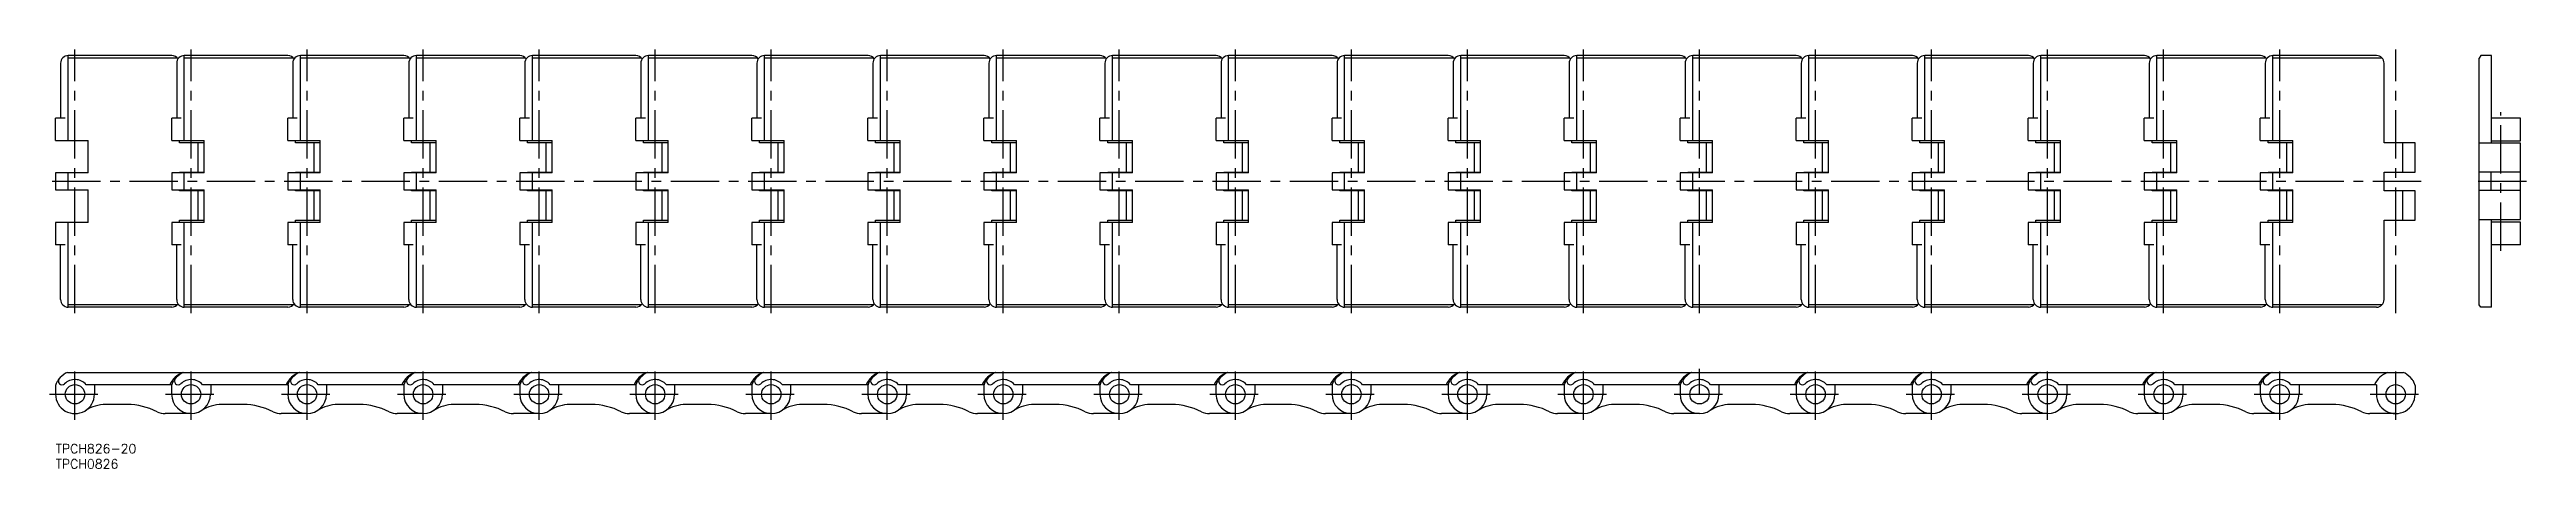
# Model space of a CAD drawing. Extents: x -2 to 811, y -8 to 130.
import ezdxf

# ---------------------------------------------------------------- set-up
doc = ezdxf.new("R2010")
doc.units = 0
doc.header["$LTSCALE"] = 0.5
doc.linetypes.add('CENTER', pattern=[50.8, 31.75, -6.35, 6.35, -6.35])
for name, color, linetype in [('MSM_CENTER', 1, 'CENTER'), ('MSM_CONTINUOUS', 7, 'CONTINUOUS'), ('MSM_PART_NUMBER', 7, 'CONTINUOUS')]:
    doc.layers.add(name, color=color, linetype=linetype)
doc.styles.get("Standard").update_dxf_attribs({"font": 'txt.shx', "height": 4.5, "bigfont": 'bigfont.shx'})

# ---------------------------------------------------------------- blocks, each defined once
blk = doc.blocks.new('*U12')
at = {"layer": 'MSM_PART_NUMBER'}
blk.add_text('TPCH826-20', height=3, dxfattribs=at).set_placement((0, -3))
blk = doc.blocks.new('*U13')
at = {"layer": 'MSM_PART_NUMBER'}
blk.add_text('TPCH0826', height=3, dxfattribs=at).set_placement((0, -8))

msp = doc.modelspace()

# ---------------------------------------------------------------- linework, layer by layer
at = {"layer": 'MSM_CENTER'}
for p, q in [((6.36, 42.95), (6.36, 129.55)), ((44.46, 42.95), (44.46, 129.55)), ((82.56, 42.95), (82.56, 129.55)), ((120.66, 42.95), (120.66, 129.55)), ((158.76, 42.95), (158.76, 129.55)), ((196.86, 42.95), (196.86, 129.55)), ((234.96, 42.95), (234.96, 129.55)), ((273.06, 42.95), (273.06, 129.55)), ((311.16, 42.95), (311.16, 129.55)), ((349.26, 42.95), (349.26, 129.55)), ((387.36, 42.95), (387.36, 129.55)), ((425.46, 42.95), (425.46, 129.55)), ((463.56, 42.95), (463.56, 129.55)), ((501.66, 42.95), (501.66, 129.55)), ((539.76, 42.95), (539.76, 129.55)), ((577.86, 42.95), (577.86, 129.55)), ((615.96, 42.95), (615.96, 129.55)), ((654.06, 42.95), (654.06, 129.55)), ((692.16, 42.95), (692.16, 129.55)), ((730.26, 42.95), (730.26, 129.55)), ((768.36, 42.95), (768.36, 129.55)), ((802.93, 63.43), (802.93, 109.03)), ((776.71, 86.25), (-1.99, 86.25)), ((811.29, 86.25), (793.79, 86.25)), ((6.36, 8), (6.36, 24.71)), ((44.46, 8), (44.46, 24.71)), ((82.56, 8), (82.56, 24.71)), ((120.66, 8), (120.66, 24.71)), ((158.76, 8), (158.76, 24.71)), ((196.86, 8), (196.86, 24.71)), ((234.96, 8), (234.96, 24.71)), ((273.06, 8), (273.06, 24.71)), ((311.16, 8), (311.16, 24.71)), ((349.26, 8), (349.26, 24.71)), ((387.36, 8), (387.36, 24.71)), ((425.46, 8), (425.46, 24.71)), ((463.56, 8), (463.56, 24.71)), ((501.66, 8), (501.66, 24.71)), ((539.76, 16.36), (539.76, 24.71)), ((577.86, 8), (577.86, 24.71)), ((615.96, 8), (615.96, 24.71)), ((654.06, 8), (654.06, 24.71)), ((692.16, 8), (692.16, 24.71)), ((730.26, 8), (730.26, 24.71)), ((768.36, 8), (768.36, 24.71)), ((-2, 16.36), (14.71, 16.36)), ((36.1, 16.36), (52.81, 16.36)), ((74.2, 16.36), (90.91, 16.36)), ((112.3, 16.36), (129.01, 16.36)), ((150.4, 16.36), (167.11, 16.36)), ((188.5, 16.36), (205.21, 16.36)), ((226.6, 16.36), (243.31, 16.36)), ((264.7, 16.36), (281.41, 16.36)), ((302.8, 16.36), (319.51, 16.36)), ((340.9, 16.36), (357.61, 16.36)), ((379, 16.36), (395.71, 16.36)), ((417.1, 16.36), (433.81, 16.36)), ((455.2, 16.36), (471.91, 16.36)), ((493.3, 16.36), (510.01, 16.36)), ((531.4, 16.36), (548.11, 16.36)), ((569.5, 16.36), (586.21, 16.36)), ((607.6, 16.36), (624.31, 16.36)), ((645.7, 16.36), (662.41, 16.36)), ((683.8, 16.36), (700.51, 16.36)), ((721.9, 16.36), (738.61, 16.36)), ((760, 16.36), (776.71, 16.36))]:
    msp.add_line(p, q, dxfattribs=at)
at = {"layer": 'MSM_CONTINUOUS'}
for p, q in [((1.65, 125.05), (1.65, 107.03)), ((4.15, 99.71), (4.15, 127.55)), ((38.15, 127.55), (4.15, 127.55)), ((39.97, 126.76), (4.15, 126.76)), ((39.75, 125.05), (39.75, 107.03)), ((42.25, 99.71), (42.25, 127.55)), ((76.25, 127.55), (42.25, 127.55)), ((78.07, 126.76), (42.25, 126.76)), ((77.85, 125.05), (77.85, 107.03)), ((80.35, 99.71), (80.35, 127.55)), ((114.35, 127.55), (80.35, 127.55)), ((116.17, 126.76), (80.35, 126.76)), ((115.95, 125.05), (115.95, 107.03)), ((118.45, 99.71), (118.45, 127.55)), ((152.45, 127.55), (118.45, 127.55)), ((154.27, 126.76), (118.45, 126.76)), ((154.05, 125.05), (154.05, 107.03)), ((156.55, 99.71), (156.55, 127.55)), ((190.55, 127.55), (156.55, 127.55)), ((192.37, 126.76), (156.55, 126.76)), ((192.15, 125.05), (192.15, 107.03)), ((194.65, 99.71), (194.65, 127.55)), ((228.65, 127.55), (194.65, 127.55)), ((230.47, 126.76), (194.65, 126.76)), ((230.25, 125.05), (230.25, 107.03)), ((232.75, 99.71), (232.75, 127.55)), ((266.75, 127.55), (232.75, 127.55)), ((268.57, 126.76), (232.75, 126.76)), ((268.35, 125.05), (268.35, 107.03)), ((270.85, 99.71), (270.85, 127.55)), ((304.85, 127.55), (270.85, 127.55)), ((306.67, 126.76), (270.85, 126.76)), ((306.45, 125.05), (306.45, 107.03)), ((308.95, 99.71), (308.95, 127.55)), ((342.95, 127.55), (308.95, 127.55)), ((344.77, 126.76), (308.95, 126.76)), ((344.55, 125.05), (344.55, 107.03)), ((347.05, 99.71), (347.05, 127.55)), ((381.05, 127.55), (347.05, 127.55)), ((382.87, 126.76), (347.05, 126.76)), ((382.65, 125.05), (382.65, 107.03)), ((385.15, 99.71), (385.15, 127.55)), ((419.15, 127.55), (385.15, 127.55)), ((420.97, 126.76), (385.15, 126.76)), ((420.75, 125.05), (420.75, 107.03)), ((423.25, 99.71), (423.25, 127.55)), ((457.25, 127.55), (423.25, 127.55)), ((459.07, 126.76), (423.25, 126.76)), ((458.85, 125.05), (458.85, 107.03)), ((461.35, 99.71), (461.35, 127.55)), ((495.35, 127.55), (461.35, 127.55)), ((497.17, 126.76), (461.35, 126.76)), ((496.95, 125.05), (496.95, 107.03)), ((499.45, 99.71), (499.45, 127.55)), ((533.45, 127.55), (499.45, 127.55)), ((535.27, 126.76), (499.45, 126.76)), ((535.05, 125.05), (535.05, 107.03)), ((537.55, 99.71), (537.55, 127.55)), ((571.55, 127.55), (537.55, 127.55)), ((573.37, 126.76), (537.55, 126.76)), ((573.15, 125.05), (573.15, 107.03)), ((575.65, 99.71), (575.65, 127.55)), ((609.65, 127.55), (575.65, 127.55)), ((611.47, 126.76), (575.65, 126.76)), ((611.25, 125.05), (611.25, 107.03)), ((613.75, 99.71), (613.75, 127.55)), ((647.75, 127.55), (613.75, 127.55)), ((649.57, 126.76), (613.75, 126.76)), ((649.35, 125.05), (649.35, 107.03)), ((651.85, 99.71), (651.85, 127.55)), ((685.85, 127.55), (651.85, 127.55)), ((687.67, 126.76), (651.85, 126.76)), ((687.45, 125.05), (687.45, 107.03)), ((689.95, 99.71), (689.95, 127.55)), ((723.95, 127.55), (689.95, 127.55)), ((725.77, 126.76), (689.95, 126.76)), ((725.55, 125.05), (725.55, 107.03)), ((728.05, 99.71), (728.05, 127.55)), ((762.05, 127.55), (728.05, 127.55)), ((763.87, 126.76), (728.05, 126.76)), ((764.55, 98.95), (764.55, 125.05)), ((796.32, 127.55), (795.79, 126.76)), ((795.79, 45.74), (795.79, 126.76)), ((799.79, 127.55), (796.32, 127.55)), ((799.79, 98.81), (799.79, 127.55)), ((0.01, 99.71), (0.01, 107.03)), ((3.15, 107.03), (0.01, 107.03)), ((38.11, 99.71), (38.11, 107.03)), ((41.25, 107.03), (38.11, 107.03)), ((76.21, 99.71), (76.21, 107.03)), ((79.35, 107.03), (76.21, 107.03)), ((114.31, 99.71), (114.31, 107.03)), ((117.45, 107.03), (114.31, 107.03)), ((152.41, 99.71), (152.41, 107.03)), ((155.55, 107.03), (152.41, 107.03)), ((190.51, 99.71), (190.51, 107.03)), ((193.65, 107.03), (190.51, 107.03)), ((228.61, 99.71), (228.61, 107.03)), ((231.75, 107.03), (228.61, 107.03)), ((266.71, 99.71), (266.71, 107.03)), ((269.85, 107.03), (266.71, 107.03)), ((304.81, 99.71), (304.81, 107.03)), ((307.95, 107.03), (304.81, 107.03)), ((342.91, 99.71), (342.91, 107.03)), ((346.05, 107.03), (342.91, 107.03)), ((381.01, 99.71), (381.01, 107.03)), ((384.15, 107.03), (381.01, 107.03)), ((419.11, 99.71), (419.11, 107.03)), ((422.25, 107.03), (419.11, 107.03)), ((457.21, 99.71), (457.21, 107.03)), ((460.35, 107.03), (457.21, 107.03)), ((495.31, 99.71), (495.31, 107.03)), ((498.45, 107.03), (495.31, 107.03)), ((533.41, 99.71), (533.41, 107.03)), ((536.55, 107.03), (533.41, 107.03)), ((571.51, 99.71), (571.51, 107.03)), ((574.65, 107.03), (571.51, 107.03)), ((609.61, 99.71), (609.61, 107.03)), ((612.75, 107.03), (609.61, 107.03)), ((647.71, 99.71), (647.71, 107.03)), ((650.85, 107.03), (647.71, 107.03)), ((685.81, 99.71), (685.81, 107.03)), ((688.95, 107.03), (685.81, 107.03)), ((723.91, 99.71), (723.91, 107.03)), ((727.05, 107.03), (723.91, 107.03)), ((809.29, 107.03), (799.79, 107.03)), ((809.29, 99.56), (809.29, 107.03)), ((0.01, 99.71), (10.65, 99.71)), ((10.65, 89.04), (10.65, 99.71)), ((38.11, 99.71), (48.75, 99.71)), ((40.65, 98.95), (40.65, 99.71)), ((48.75, 98.95), (40.65, 98.95)), ((46.67, 98.95), (46.67, 89.3)), ((48.75, 89.04), (48.75, 99.71)), ((76.21, 99.71), (86.85, 99.71)), ((78.75, 98.95), (78.75, 99.71)), ((86.85, 98.95), (78.75, 98.95)), ((84.77, 98.95), (84.77, 89.3)), ((86.85, 89.04), (86.85, 99.71)), ((114.31, 99.71), (124.95, 99.71)), ((116.85, 98.95), (116.85, 99.71)), ((124.95, 98.95), (116.85, 98.95)), ((122.87, 98.95), (122.87, 89.3)), ((124.95, 89.04), (124.95, 99.71)), ((152.41, 99.71), (163.05, 99.71)), ((154.95, 98.95), (154.95, 99.71)), ((163.05, 98.95), (154.95, 98.95)), ((160.97, 98.95), (160.97, 89.3)), ((163.05, 89.04), (163.05, 99.71)), ((190.51, 99.71), (201.15, 99.71)), ((193.05, 98.95), (193.05, 99.71)), ((201.15, 98.95), (193.05, 98.95)), ((199.07, 98.95), (199.07, 89.3)), ((201.15, 89.04), (201.15, 99.71)), ((228.61, 99.71), (239.25, 99.71)), ((231.15, 98.95), (231.15, 99.71)), ((239.25, 98.95), (231.15, 98.95)), ((237.17, 98.95), (237.17, 89.3)), ((239.25, 89.04), (239.25, 99.71)), ((266.71, 99.71), (277.35, 99.71)), ((269.25, 98.95), (269.25, 99.71)), ((277.35, 98.95), (269.25, 98.95)), ((275.27, 98.95), (275.27, 89.3)), ((277.35, 89.04), (277.35, 99.71)), ((304.81, 99.71), (315.45, 99.71)), ((307.35, 98.95), (307.35, 99.71)), ((315.45, 98.95), (307.35, 98.95)), ((313.37, 98.95), (313.37, 89.3)), ((315.45, 89.04), (315.45, 99.71)), ((342.91, 99.71), (353.55, 99.71)), ((345.45, 98.95), (345.45, 99.71)), ((353.55, 98.95), (345.45, 98.95)), ((351.47, 98.95), (351.47, 89.3)), ((353.55, 89.04), (353.55, 99.71)), ((381.01, 99.71), (391.65, 99.71)), ((383.55, 98.95), (383.55, 99.71)), ((391.65, 98.95), (383.55, 98.95)), ((389.57, 98.95), (389.57, 89.3)), ((391.65, 89.04), (391.65, 99.71)), ((419.11, 99.71), (429.75, 99.71)), ((421.65, 98.95), (421.65, 99.71)), ((429.75, 98.95), (421.65, 98.95)), ((427.67, 98.95), (427.67, 89.3)), ((429.75, 89.04), (429.75, 99.71)), ((457.21, 99.71), (467.85, 99.71)), ((459.75, 98.95), (459.75, 99.71)), ((467.85, 98.95), (459.75, 98.95)), ((465.77, 98.95), (465.77, 89.3)), ((467.85, 89.04), (467.85, 99.71)), ((495.31, 99.71), (505.95, 99.71)), ((497.85, 98.95), (497.85, 99.71)), ((505.95, 98.95), (497.85, 98.95)), ((503.87, 98.95), (503.87, 89.3)), ((505.95, 89.04), (505.95, 99.71)), ((533.41, 99.71), (544.05, 99.71)), ((535.95, 98.95), (535.95, 99.71)), ((544.05, 98.95), (535.95, 98.95)), ((541.97, 98.95), (541.97, 89.3)), ((544.05, 89.04), (544.05, 99.71)), ((571.51, 99.71), (582.15, 99.71)), ((574.05, 98.95), (574.05, 99.71)), ((582.15, 98.95), (574.05, 98.95)), ((580.07, 98.95), (580.07, 89.3)), ((582.15, 89.04), (582.15, 99.71)), ((609.61, 99.71), (620.25, 99.71)), ((612.15, 98.95), (612.15, 99.71)), ((620.25, 98.95), (612.15, 98.95)), ((618.17, 98.95), (618.17, 89.3)), ((620.25, 89.04), (620.25, 99.71)), ((647.71, 99.71), (658.35, 99.71)), ((650.25, 98.95), (650.25, 99.71)), ((658.35, 98.95), (650.25, 98.95)), ((656.27, 98.95), (656.27, 89.3)), ((658.35, 89.04), (658.35, 99.71)), ((685.81, 99.71), (696.45, 99.71)), ((688.35, 98.95), (688.35, 99.71)), ((696.45, 98.95), (688.35, 98.95)), ((694.37, 98.95), (694.37, 89.3)), ((696.45, 89.04), (696.45, 99.71)), ((723.91, 99.71), (734.55, 99.71)), ((726.45, 98.95), (726.45, 99.71)), ((734.55, 98.95), (726.45, 98.95)), ((732.47, 98.95), (732.47, 89.3)), ((734.55, 89.04), (734.55, 99.71)), ((774.71, 98.95), (764.55, 98.95)), ((770.57, 98.95), (770.57, 89.3)), ((774.71, 89.3), (774.71, 98.95)), ((809.29, 98.81), (795.79, 98.81)), ((799.79, 99.56), (809.29, 99.56)), ((809.29, 73.69), (809.29, 98.81)), ((0.01, 89.04), (0.01, 83.46)), ((10.65, 89.04), (0.01, 89.04)), ((0.01, 83.46), (10.65, 83.46)), ((4.15, 83.46), (4.15, 89.04)), ((10.65, 72.79), (10.65, 83.46)), ((38.11, 89.04), (38.11, 83.46)), ((48.75, 89.04), (38.11, 89.04)), ((38.11, 83.46), (48.75, 83.46)), ((40.65, 89.3), (48.75, 89.3)), ((40.65, 89.04), (40.65, 89.3)), ((40.65, 83.2), (40.65, 83.46)), ((48.75, 83.2), (40.65, 83.2)), ((42.25, 83.46), (42.25, 89.04)), ((46.67, 83.2), (46.67, 73.55)), ((48.75, 72.79), (48.75, 83.46)), ((76.21, 89.04), (76.21, 83.46)), ((86.85, 89.04), (76.21, 89.04)), ((76.21, 83.46), (86.85, 83.46)), ((78.75, 89.3), (86.85, 89.3)), ((78.75, 89.04), (78.75, 89.3)), ((78.75, 83.2), (78.75, 83.46)), ((86.85, 83.2), (78.75, 83.2)), ((80.35, 83.46), (80.35, 89.04)), ((84.77, 83.2), (84.77, 73.55)), ((86.85, 72.79), (86.85, 83.46)), ((114.31, 89.04), (114.31, 83.46)), ((124.95, 89.04), (114.31, 89.04)), ((114.31, 83.46), (124.95, 83.46)), ((116.85, 89.3), (124.95, 89.3)), ((116.85, 89.04), (116.85, 89.3)), ((116.85, 83.2), (116.85, 83.46)), ((124.95, 83.2), (116.85, 83.2)), ((118.45, 83.46), (118.45, 89.04)), ((122.87, 83.2), (122.87, 73.55)), ((124.95, 72.79), (124.95, 83.46)), ((152.41, 89.04), (152.41, 83.46)), ((163.05, 89.04), (152.41, 89.04)), ((152.41, 83.46), (163.05, 83.46)), ((154.95, 89.3), (163.05, 89.3)), ((154.95, 89.04), (154.95, 89.3)), ((154.95, 83.2), (154.95, 83.46)), ((163.05, 83.2), (154.95, 83.2)), ((156.55, 83.46), (156.55, 89.04)), ((160.97, 83.2), (160.97, 73.55)), ((163.05, 72.79), (163.05, 83.46)), ((190.51, 89.04), (190.51, 83.46)), ((201.15, 89.04), (190.51, 89.04)), ((190.51, 83.46), (201.15, 83.46)), ((193.05, 89.3), (201.15, 89.3)), ((193.05, 89.04), (193.05, 89.3)), ((193.05, 83.2), (193.05, 83.46)), ((201.15, 83.2), (193.05, 83.2)), ((194.65, 83.46), (194.65, 89.04)), ((199.07, 83.2), (199.07, 73.55)), ((201.15, 72.79), (201.15, 83.46)), ((228.61, 89.04), (228.61, 83.46)), ((239.25, 89.04), (228.61, 89.04)), ((228.61, 83.46), (239.25, 83.46)), ((231.15, 89.3), (239.25, 89.3)), ((231.15, 89.04), (231.15, 89.3)), ((231.15, 83.2), (231.15, 83.46)), ((239.25, 83.2), (231.15, 83.2)), ((232.75, 83.46), (232.75, 89.04)), ((237.17, 83.2), (237.17, 73.55)), ((239.25, 72.79), (239.25, 83.46)), ((266.71, 89.04), (266.71, 83.46)), ((277.35, 89.04), (266.71, 89.04)), ((266.71, 83.46), (277.35, 83.46)), ((269.25, 89.3), (277.35, 89.3)), ((269.25, 89.04), (269.25, 89.3)), ((269.25, 83.2), (269.25, 83.46)), ((277.35, 83.2), (269.25, 83.2)), ((270.85, 83.46), (270.85, 89.04)), ((275.27, 83.2), (275.27, 73.55)), ((277.35, 72.79), (277.35, 83.46)), ((304.81, 89.04), (304.81, 83.46)), ((315.45, 89.04), (304.81, 89.04)), ((304.81, 83.46), (315.45, 83.46)), ((307.35, 89.3), (315.45, 89.3)), ((307.35, 89.04), (307.35, 89.3)), ((307.35, 83.2), (307.35, 83.46)), ((315.45, 83.2), (307.35, 83.2)), ((308.95, 83.46), (308.95, 89.04)), ((313.37, 83.2), (313.37, 73.55)), ((315.45, 72.79), (315.45, 83.46)), ((342.91, 89.04), (342.91, 83.46)), ((353.55, 89.04), (342.91, 89.04)), ((342.91, 83.46), (353.55, 83.46)), ((345.45, 89.3), (353.55, 89.3)), ((345.45, 89.04), (345.45, 89.3)), ((345.45, 83.2), (345.45, 83.46)), ((353.55, 83.2), (345.45, 83.2)), ((347.05, 83.46), (347.05, 89.04)), ((351.47, 83.2), (351.47, 73.55)), ((353.55, 72.79), (353.55, 83.46)), ((381.01, 89.04), (381.01, 83.46)), ((391.65, 89.04), (381.01, 89.04)), ((381.01, 83.46), (391.65, 83.46)), ((383.55, 89.3), (391.65, 89.3)), ((383.55, 89.04), (383.55, 89.3)), ((383.55, 83.2), (383.55, 83.46)), ((391.65, 83.2), (383.55, 83.2)), ((385.15, 83.46), (385.15, 89.04)), ((389.57, 83.2), (389.57, 73.55)), ((391.65, 72.79), (391.65, 83.46)), ((419.11, 89.04), (419.11, 83.46)), ((429.75, 89.04), (419.11, 89.04)), ((419.11, 83.46), (429.75, 83.46)), ((421.65, 89.3), (429.75, 89.3)), ((421.65, 89.04), (421.65, 89.3)), ((421.65, 83.2), (421.65, 83.46)), ((429.75, 83.2), (421.65, 83.2)), ((423.25, 83.46), (423.25, 89.04)), ((427.67, 83.2), (427.67, 73.55)), ((429.75, 72.79), (429.75, 83.46)), ((457.21, 89.04), (457.21, 83.46)), ((467.85, 89.04), (457.21, 89.04)), ((457.21, 83.46), (467.85, 83.46)), ((459.75, 89.3), (467.85, 89.3)), ((459.75, 89.04), (459.75, 89.3)), ((459.75, 83.2), (459.75, 83.46)), ((467.85, 83.2), (459.75, 83.2)), ((461.35, 83.46), (461.35, 89.04)), ((465.77, 83.2), (465.77, 73.55)), ((467.85, 72.79), (467.85, 83.46)), ((495.31, 89.04), (495.31, 83.46)), ((505.95, 89.04), (495.31, 89.04)), ((495.31, 83.46), (505.95, 83.46)), ((497.85, 89.3), (505.95, 89.3)), ((497.85, 89.04), (497.85, 89.3)), ((497.85, 83.2), (497.85, 83.46)), ((505.95, 83.2), (497.85, 83.2)), ((499.45, 83.46), (499.45, 89.04)), ((503.87, 83.2), (503.87, 73.55)), ((505.95, 72.79), (505.95, 83.46)), ((533.41, 89.04), (533.41, 83.46)), ((544.05, 89.04), (533.41, 89.04)), ((533.41, 83.46), (544.05, 83.46)), ((535.95, 89.3), (544.05, 89.3)), ((535.95, 89.04), (535.95, 89.3)), ((535.95, 83.2), (535.95, 83.46)), ((544.05, 83.2), (535.95, 83.2)), ((537.55, 83.46), (537.55, 89.04)), ((541.97, 83.2), (541.97, 73.55)), ((544.05, 72.79), (544.05, 83.46)), ((571.51, 89.04), (571.51, 83.46)), ((582.15, 89.04), (571.51, 89.04)), ((571.51, 83.46), (582.15, 83.46)), ((574.05, 89.3), (582.15, 89.3)), ((574.05, 89.04), (574.05, 89.3)), ((574.05, 83.2), (574.05, 83.46)), ((582.15, 83.2), (574.05, 83.2)), ((575.65, 83.46), (575.65, 89.04)), ((580.07, 83.2), (580.07, 73.55)), ((582.15, 72.79), (582.15, 83.46)), ((609.61, 89.04), (609.61, 83.46)), ((620.25, 89.04), (609.61, 89.04)), ((609.61, 83.46), (620.25, 83.46)), ((612.15, 89.3), (620.25, 89.3)), ((612.15, 89.04), (612.15, 89.3)), ((612.15, 83.2), (612.15, 83.46)), ((620.25, 83.2), (612.15, 83.2)), ((613.75, 83.46), (613.75, 89.04)), ((618.17, 83.2), (618.17, 73.55)), ((620.25, 72.79), (620.25, 83.46)), ((647.71, 89.04), (647.71, 83.46)), ((658.35, 89.04), (647.71, 89.04)), ((647.71, 83.46), (658.35, 83.46)), ((650.25, 89.3), (658.35, 89.3)), ((650.25, 89.04), (650.25, 89.3)), ((650.25, 83.2), (650.25, 83.46)), ((658.35, 83.2), (650.25, 83.2)), ((651.85, 83.46), (651.85, 89.04)), ((656.27, 83.2), (656.27, 73.55)), ((658.35, 72.79), (658.35, 83.46)), ((685.81, 89.04), (685.81, 83.46)), ((696.45, 89.04), (685.81, 89.04)), ((685.81, 83.46), (696.45, 83.46)), ((688.35, 89.3), (696.45, 89.3)), ((688.35, 89.04), (688.35, 89.3)), ((688.35, 83.2), (688.35, 83.46)), ((696.45, 83.2), (688.35, 83.2)), ((689.95, 83.46), (689.95, 89.04)), ((694.37, 83.2), (694.37, 73.55)), ((696.45, 72.79), (696.45, 83.46)), ((723.91, 89.04), (723.91, 83.46)), ((734.55, 89.04), (723.91, 89.04)), ((723.91, 83.46), (734.55, 83.46)), ((726.45, 89.3), (734.55, 89.3)), ((726.45, 89.04), (726.45, 89.3)), ((726.45, 83.2), (726.45, 83.46)), ((734.55, 83.2), (726.45, 83.2)), ((728.05, 83.46), (728.05, 89.04)), ((732.47, 83.2), (732.47, 73.55)), ((734.55, 72.79), (734.55, 83.46)), ((764.55, 89.3), (774.71, 89.3)), ((764.55, 83.2), (764.55, 89.3)), ((774.71, 83.2), (764.55, 83.2)), ((770.57, 83.2), (770.57, 73.55)), ((774.71, 73.55), (774.71, 83.2)), ((809.29, 89.26), (795.79, 89.26)), ((809.29, 83.23), (795.79, 83.23)), ((799.71, 83.23), (799.71, 89.26)), ((40.65, 73.55), (48.75, 73.55)), ((40.65, 72.79), (40.65, 73.55)), ((78.75, 73.55), (86.85, 73.55)), ((78.75, 72.79), (78.75, 73.55)), ((116.85, 73.55), (124.95, 73.55)), ((116.85, 72.79), (116.85, 73.55)), ((154.95, 73.55), (163.05, 73.55)), ((154.95, 72.79), (154.95, 73.55)), ((193.05, 73.55), (201.15, 73.55)), ((193.05, 72.79), (193.05, 73.55)), ((231.15, 73.55), (239.25, 73.55)), ((231.15, 72.79), (231.15, 73.55)), ((269.25, 73.55), (277.35, 73.55)), ((269.25, 72.79), (269.25, 73.55)), ((307.35, 73.55), (315.45, 73.55)), ((307.35, 72.79), (307.35, 73.55)), ((345.45, 73.55), (353.55, 73.55)), ((345.45, 72.79), (345.45, 73.55)), ((383.55, 73.55), (391.65, 73.55)), ((383.55, 72.79), (383.55, 73.55)), ((421.65, 73.55), (429.75, 73.55)), ((421.65, 72.79), (421.65, 73.55)), ((459.75, 73.55), (467.85, 73.55)), ((459.75, 72.79), (459.75, 73.55)), ((497.85, 73.55), (505.95, 73.55)), ((497.85, 72.79), (497.85, 73.55)), ((535.95, 73.55), (544.05, 73.55)), ((535.95, 72.79), (535.95, 73.55)), ((574.05, 73.55), (582.15, 73.55)), ((574.05, 72.79), (574.05, 73.55)), ((612.15, 73.55), (620.25, 73.55)), ((612.15, 72.79), (612.15, 73.55)), ((650.25, 73.55), (658.35, 73.55)), ((650.25, 72.79), (650.25, 73.55)), ((688.35, 73.55), (696.45, 73.55)), ((688.35, 72.79), (688.35, 73.55)), ((726.45, 73.55), (734.55, 73.55)), ((726.45, 72.79), (726.45, 73.55)), ((764.55, 73.55), (774.71, 73.55)), ((764.55, 47.44), (764.55, 73.55)), ((795.79, 73.69), (809.29, 73.69)), ((799.79, 44.95), (799.79, 73.69)), ((0.01, 72.79), (0.01, 65.43)), ((10.65, 72.79), (0.01, 72.79)), ((3.15, 65.43), (0.01, 65.43)), ((1.65, 47.45), (1.65, 65.43)), ((4.15, 44.95), (4.15, 72.79)), ((38.11, 72.79), (38.11, 65.43)), ((48.75, 72.79), (38.11, 72.79)), ((41.25, 65.43), (38.11, 65.43)), ((39.75, 47.45), (39.75, 65.43)), ((42.25, 44.95), (42.25, 72.79)), ((76.21, 72.79), (76.21, 65.43)), ((86.85, 72.79), (76.21, 72.79)), ((79.35, 65.43), (76.21, 65.43)), ((77.85, 47.45), (77.85, 65.43)), ((80.35, 44.95), (80.35, 72.79)), ((114.31, 72.79), (114.31, 65.43)), ((124.95, 72.79), (114.31, 72.79)), ((117.45, 65.43), (114.31, 65.43)), ((115.95, 47.45), (115.95, 65.43)), ((118.45, 44.95), (118.45, 72.79)), ((152.41, 72.79), (152.41, 65.43)), ((163.05, 72.79), (152.41, 72.79)), ((155.55, 65.43), (152.41, 65.43)), ((154.05, 47.45), (154.05, 65.43)), ((156.55, 44.95), (156.55, 72.79)), ((190.51, 72.79), (190.51, 65.43)), ((201.15, 72.79), (190.51, 72.79)), ((193.65, 65.43), (190.51, 65.43)), ((192.15, 47.45), (192.15, 65.43)), ((194.65, 44.95), (194.65, 72.79)), ((228.61, 72.79), (228.61, 65.43)), ((239.25, 72.79), (228.61, 72.79)), ((231.75, 65.43), (228.61, 65.43)), ((230.25, 47.45), (230.25, 65.43)), ((232.75, 44.95), (232.75, 72.79)), ((266.71, 72.79), (266.71, 65.43)), ((277.35, 72.79), (266.71, 72.79)), ((269.85, 65.43), (266.71, 65.43)), ((268.35, 47.45), (268.35, 65.43)), ((270.85, 44.95), (270.85, 72.79)), ((304.81, 72.79), (304.81, 65.43)), ((315.45, 72.79), (304.81, 72.79)), ((307.95, 65.43), (304.81, 65.43)), ((306.45, 47.45), (306.45, 65.43)), ((308.95, 44.95), (308.95, 72.79)), ((342.91, 72.79), (342.91, 65.43)), ((353.55, 72.79), (342.91, 72.79)), ((346.05, 65.43), (342.91, 65.43)), ((344.55, 47.45), (344.55, 65.43)), ((347.05, 44.95), (347.05, 72.79)), ((381.01, 72.79), (381.01, 65.43)), ((391.65, 72.79), (381.01, 72.79)), ((384.15, 65.43), (381.01, 65.43)), ((382.65, 47.45), (382.65, 65.43)), ((385.15, 44.95), (385.15, 72.79)), ((419.11, 72.79), (419.11, 65.43)), ((429.75, 72.79), (419.11, 72.79)), ((422.25, 65.43), (419.11, 65.43)), ((420.75, 47.45), (420.75, 65.43)), ((423.25, 44.95), (423.25, 72.79)), ((457.21, 72.79), (457.21, 65.43)), ((467.85, 72.79), (457.21, 72.79)), ((460.35, 65.43), (457.21, 65.43)), ((458.85, 47.45), (458.85, 65.43)), ((461.35, 44.95), (461.35, 72.79)), ((495.31, 72.79), (495.31, 65.43)), ((505.95, 72.79), (495.31, 72.79)), ((498.45, 65.43), (495.31, 65.43)), ((496.95, 47.45), (496.95, 65.43)), ((499.45, 44.95), (499.45, 72.79)), ((533.41, 72.79), (533.41, 65.43)), ((544.05, 72.79), (533.41, 72.79)), ((536.55, 65.43), (533.41, 65.43)), ((535.05, 47.45), (535.05, 65.43)), ((537.55, 44.95), (537.55, 72.79)), ((571.51, 72.79), (571.51, 65.43)), ((582.15, 72.79), (571.51, 72.79)), ((574.65, 65.43), (571.51, 65.43)), ((573.15, 47.45), (573.15, 65.43)), ((575.65, 44.95), (575.65, 72.79)), ((609.61, 72.79), (609.61, 65.43)), ((620.25, 72.79), (609.61, 72.79)), ((612.75, 65.43), (609.61, 65.43)), ((611.25, 47.45), (611.25, 65.43)), ((613.75, 44.95), (613.75, 72.79)), ((647.71, 72.79), (647.71, 65.43)), ((658.35, 72.79), (647.71, 72.79)), ((650.85, 65.43), (647.71, 65.43)), ((649.35, 47.45), (649.35, 65.43)), ((651.85, 44.95), (651.85, 72.79)), ((685.81, 72.79), (685.81, 65.43)), ((696.45, 72.79), (685.81, 72.79)), ((688.95, 65.43), (685.81, 65.43)), ((687.45, 47.45), (687.45, 65.43)), ((689.95, 44.95), (689.95, 72.79)), ((723.91, 72.79), (723.91, 65.43)), ((734.55, 72.79), (723.91, 72.79)), ((727.05, 65.43), (723.91, 65.43)), ((725.55, 47.45), (725.55, 65.43)), ((728.05, 44.95), (728.05, 72.79)), ((809.29, 72.9), (799.79, 72.9)), ((809.29, 65.43), (799.79, 65.43)), ((809.29, 65.43), (809.29, 72.9)), ((39.97, 45.74), (4.15, 45.74)), ((38.15, 44.95), (4.15, 44.95)), ((78.07, 45.74), (42.25, 45.74)), ((76.25, 44.95), (42.25, 44.95)), ((116.17, 45.74), (80.35, 45.74)), ((114.35, 44.95), (80.35, 44.95)), ((154.27, 45.74), (118.45, 45.74)), ((152.45, 44.95), (118.45, 44.95)), ((192.37, 45.74), (156.55, 45.74)), ((190.55, 44.95), (156.55, 44.95)), ((230.47, 45.74), (194.65, 45.74)), ((228.65, 44.95), (194.65, 44.95)), ((268.57, 45.74), (232.75, 45.74)), ((266.75, 44.95), (232.75, 44.95)), ((306.67, 45.74), (270.85, 45.74)), ((304.85, 44.95), (270.85, 44.95)), ((344.77, 45.74), (308.95, 45.74)), ((342.95, 44.95), (308.95, 44.95)), ((382.87, 45.74), (347.05, 45.74)), ((381.05, 44.95), (347.05, 44.95)), ((420.97, 45.74), (385.15, 45.74)), ((419.15, 44.95), (385.15, 44.95)), ((459.07, 45.74), (423.25, 45.74)), ((457.25, 44.95), (423.25, 44.95)), ((497.17, 45.74), (461.35, 45.74)), ((495.35, 44.95), (461.35, 44.95)), ((535.27, 45.74), (499.45, 45.74)), ((533.45, 44.95), (499.45, 44.95)), ((573.37, 45.74), (537.55, 45.74)), ((571.55, 44.95), (537.55, 44.95)), ((611.47, 45.74), (575.65, 45.74)), ((609.65, 44.95), (575.65, 44.95)), ((649.57, 45.74), (613.75, 45.74)), ((647.75, 44.95), (613.75, 44.95)), ((687.67, 45.74), (651.85, 45.74)), ((685.85, 44.95), (651.85, 44.95)), ((725.77, 45.74), (689.95, 45.74)), ((723.95, 44.95), (689.95, 44.95)), ((763.87, 45.74), (728.05, 45.74)), ((762.05, 44.95), (728.05, 44.95)), ((796.32, 44.95), (795.79, 45.74)), ((799.79, 44.95), (796.32, 44.95)), ((0.01, 19.2), (0.01, 16.36)), ((0.2, 19.8), (0.67, 20.85)), ((3.87, 23.5), (770.84, 23.5)), ((38.1, 19.5), (10.02, 19.5)), ((12.71, 19.5), (12.71, 16.36)), ((38.1, 19.5), (38.1, 16.36)), ((38.3, 19.8), (38.77, 20.85)), ((76.3, 19.5), (48.22, 19.5)), ((50.91, 19.5), (50.91, 16.36)), ((76.3, 19.5), (76.3, 16.36)), ((76.4, 19.8), (76.87, 20.85)), ((114.3, 19.5), (86.22, 19.5)), ((88.91, 19.5), (88.91, 16.36)), ((114.3, 19.5), (114.3, 16.36)), ((114.5, 19.8), (114.97, 20.85)), ((152.4, 19.5), (124.32, 19.5)), ((127.01, 19.5), (127.01, 16.36)), ((152.4, 19.5), (152.4, 16.36)), ((152.6, 19.8), (153.07, 20.85)), ((190.5, 19.5), (162.42, 19.5)), ((165.11, 19.5), (165.11, 16.36)), ((190.5, 19.5), (190.5, 16.36)), ((190.7, 19.8), (191.17, 20.85)), ((228.6, 19.5), (200.52, 19.5)), ((203.21, 19.5), (203.21, 16.36)), ((228.6, 19.5), (228.6, 16.36)), ((228.8, 19.8), (229.27, 20.85)), ((266.7, 19.5), (238.62, 19.5)), ((241.31, 19.5), (241.31, 16.36)), ((266.7, 19.5), (266.7, 16.36)), ((266.9, 19.8), (267.37, 20.85)), ((304.8, 19.5), (276.72, 19.5)), ((279.41, 19.5), (279.41, 16.36)), ((304.8, 19.5), (304.8, 16.36)), ((305, 19.8), (305.47, 20.85)), ((342.9, 19.5), (314.82, 19.5)), ((317.51, 19.5), (317.51, 16.36)), ((342.9, 19.5), (342.9, 16.36)), ((343.1, 19.8), (343.57, 20.85)), ((381, 19.5), (352.92, 19.5)), ((355.61, 19.5), (355.61, 16.36)), ((381, 19.5), (381, 16.36)), ((381.2, 19.8), (381.67, 20.85)), ((419.1, 19.5), (391.02, 19.5)), ((393.71, 19.5), (393.71, 16.36)), ((419.1, 19.5), (419.1, 16.36)), ((419.3, 19.8), (419.77, 20.85)), ((457.2, 19.5), (429.12, 19.5)), ((431.81, 19.5), (431.81, 16.36)), ((457.2, 19.5), (457.2, 16.36)), ((457.4, 19.8), (457.87, 20.85)), ((495.3, 19.5), (467.22, 19.5)), ((469.91, 19.5), (469.91, 16.36)), ((495.3, 19.5), (495.3, 16.36)), ((495.5, 19.8), (495.97, 20.85)), ((533.4, 19.5), (505.32, 19.5)), ((508.01, 19.5), (508.01, 16.36)), ((533.4, 19.5), (533.4, 16.36)), ((533.6, 19.8), (534.07, 20.85)), ((571.5, 19.5), (543.42, 19.5)), ((546.11, 19.5), (546.11, 16.36)), ((571.5, 19.5), (571.5, 16.36)), ((571.7, 19.8), (572.17, 20.85)), ((609.6, 19.5), (581.52, 19.5)), ((584.21, 19.5), (584.21, 16.36)), ((609.6, 19.5), (609.6, 16.36)), ((609.8, 19.8), (610.27, 20.85)), ((647.7, 19.5), (619.62, 19.5)), ((622.31, 19.5), (622.31, 16.36)), ((647.7, 19.5), (647.7, 16.36)), ((647.9, 19.8), (648.37, 20.85)), ((685.8, 19.5), (657.72, 19.5)), ((660.41, 19.5), (660.41, 16.36)), ((685.8, 19.5), (685.8, 16.36)), ((686, 19.8), (686.47, 20.85)), ((723.9, 19.5), (695.82, 19.5)), ((698.51, 19.5), (698.51, 16.36)), ((723.9, 19.5), (723.9, 16.36)), ((724.1, 19.8), (724.57, 20.85)), ((762, 19.5), (733.92, 19.5)), ((736.61, 19.5), (736.61, 16.36)), ((762, 19.5), (762, 16.36)), ((774.58, 19.83), (774.04, 20.85)), ((774.71, 19.2), (774.71, 16.36)), ((23.49, 13.03), (16.48, 13.03)), ((44.46, 10), (35.99, 10)), ((61.59, 13.03), (54.58, 13.03)), ((82.56, 10), (74.09, 10)), ((99.69, 13.03), (92.68, 13.03)), ((120.66, 10), (112.19, 10)), ((137.79, 13.03), (130.78, 13.03)), ((158.76, 10), (150.29, 10)), ((175.89, 13.03), (168.88, 13.03)), ((196.86, 10), (188.39, 10)), ((213.99, 13.03), (206.98, 13.03)), ((234.96, 10), (226.49, 10)), ((252.09, 13.03), (245.08, 13.03)), ((273.06, 10), (264.59, 10)), ((290.19, 13.03), (283.18, 13.03)), ((311.16, 10), (302.69, 10)), ((328.29, 13.03), (321.28, 13.03)), ((349.26, 10), (340.79, 10)), ((366.39, 13.03), (359.38, 13.03)), ((387.36, 10), (378.89, 10)), ((404.49, 13.03), (397.48, 13.03)), ((425.46, 10), (416.99, 10)), ((442.59, 13.03), (435.58, 13.03)), ((463.56, 10), (455.09, 10)), ((480.69, 13.03), (473.68, 13.03)), ((501.66, 10), (493.19, 10)), ((518.79, 13.03), (511.78, 13.03)), ((539.76, 10), (531.29, 10)), ((556.89, 13.03), (549.88, 13.03)), ((577.86, 10), (569.39, 10)), ((594.99, 13.03), (587.98, 13.03)), ((615.96, 10), (607.49, 10)), ((633.09, 13.03), (626.08, 13.03)), ((654.06, 10), (645.59, 10)), ((671.19, 13.03), (664.18, 13.03)), ((692.16, 10), (683.69, 10)), ((709.29, 13.03), (702.28, 13.03)), ((730.26, 10), (721.79, 10)), ((747.39, 13.03), (740.38, 13.03)), ((768.36, 10), (759.89, 10))]:
    msp.add_line(p, q, dxfattribs=at)
for centre in [(6.36, 16.36), (44.46, 16.36), (82.56, 16.36), (120.66, 16.36), (158.76, 16.36), (196.86, 16.36), (234.96, 16.36), (273.06, 16.36), (311.16, 16.36), (349.26, 16.36), (387.36, 16.36), (425.46, 16.36), (463.56, 16.36), (501.66, 16.36), (539.76, 16.36), (577.86, 16.36), (615.96, 16.36), (654.06, 16.36), (692.16, 16.36), (730.26, 16.36), (768.36, 16.36)]:
    msp.add_circle(centre, 3.18, dxfattribs=at)
for centre, radius, start, end in [((4.15, 125.05), 2.5, 90, 180), ((38.15, 125.05), 2.5, 34.91521, 90), ((42.25, 125.05), 2.5, 90, 180), ((76.25, 125.05), 2.5, 34.91521, 90), ((80.35, 125.05), 2.5, 90, 180), ((114.35, 125.05), 2.5, 34.91521, 90), ((118.45, 125.05), 2.5, 90, 180), ((152.45, 125.05), 2.5, 34.91521, 90), ((156.55, 125.05), 2.5, 90, 180), ((190.55, 125.05), 2.5, 34.91521, 90), ((194.65, 125.05), 2.5, 90, 180), ((228.65, 125.05), 2.5, 34.91521, 90), ((232.75, 125.05), 2.5, 90, 180), ((266.75, 125.05), 2.5, 34.91521, 90), ((270.85, 125.05), 2.5, 90, 180), ((304.85, 125.05), 2.5, 34.91521, 90), ((308.95, 125.05), 2.5, 90, 180), ((342.95, 125.05), 2.5, 34.91521, 90), ((347.05, 125.05), 2.5, 90, 180), ((381.05, 125.05), 2.5, 34.91521, 90), ((385.15, 125.05), 2.5, 90, 180), ((419.15, 125.05), 2.5, 34.91521, 90), ((423.25, 125.05), 2.5, 90, 180), ((457.25, 125.05), 2.5, 34.91521, 90), ((461.35, 125.05), 2.5, 90, 180), ((495.35, 125.05), 2.5, 34.91521, 90), ((499.45, 125.05), 2.5, 90, 180), ((533.45, 125.05), 2.5, 34.91521, 90), ((537.55, 125.05), 2.5, 90, 180), ((571.55, 125.05), 2.5, 34.91521, 90), ((575.65, 125.05), 2.5, 90, 180), ((609.65, 125.05), 2.5, 34.91521, 90), ((613.75, 125.05), 2.5, 90, 180), ((647.75, 125.05), 2.5, 34.91521, 90), ((651.85, 125.05), 2.5, 90, 180), ((685.85, 125.05), 2.5, 34.91521, 90), ((689.95, 125.05), 2.5, 90, 180), ((723.95, 125.05), 2.5, 34.91521, 90), ((728.05, 125.05), 2.5, 90, 180), ((762.05, 125.05), 2.5, 0, 90), ((4.15, 47.45), 2.5, 180, 270), ((38.15, 47.45), 2.5, 270, 325.08479), ((42.25, 47.45), 2.5, 180, 270), ((76.25, 47.45), 2.5, 270, 325.08479), ((80.35, 47.45), 2.5, 180, 270), ((114.35, 47.45), 2.5, 270, 325.08479), ((118.45, 47.45), 2.5, 180, 270), ((152.45, 47.45), 2.5, 270, 325.08479), ((156.55, 47.45), 2.5, 180, 270), ((190.55, 47.45), 2.5, 270, 325.08479), ((194.65, 47.45), 2.5, 180, 270), ((228.65, 47.45), 2.5, 270, 325.08479), ((232.75, 47.45), 2.5, 180, 270), ((266.75, 47.45), 2.5, 270, 325.08479), ((270.85, 47.45), 2.5, 180, 270), ((304.85, 47.45), 2.5, 270, 325.08479), ((308.95, 47.45), 2.5, 180, 270), ((342.95, 47.45), 2.5, 270, 325.08479), ((347.05, 47.45), 2.5, 180, 270), ((381.05, 47.45), 2.5, 270, 325.08479), ((385.15, 47.45), 2.5, 180, 270), ((419.15, 47.45), 2.5, 270, 325.08479), ((423.25, 47.45), 2.5, 180, 270), ((457.25, 47.45), 2.5, 270, 325.08479), ((461.35, 47.45), 2.5, 180, 270), ((495.35, 47.45), 2.5, 270, 325.08479), ((499.45, 47.45), 2.5, 180, 270), ((533.45, 47.45), 2.5, 270, 325.08479), ((537.55, 47.45), 2.5, 180, 270), ((571.55, 47.45), 2.5, 270, 325.08479), ((575.65, 47.45), 2.5, 180, 270), ((609.65, 47.45), 2.5, 270, 325.08479), ((613.75, 47.45), 2.5, 180, 270), ((647.75, 47.45), 2.5, 270, 325.08479), ((651.85, 47.45), 2.5, 180, 270), ((685.85, 47.45), 2.5, 270, 325.08479), ((689.95, 47.45), 2.5, 180, 270), ((723.95, 47.45), 2.5, 270, 325.08479), ((728.05, 47.45), 2.5, 180, 270), ((762.05, 47.45), 2.5, 270, 0), ((1.15, 19.16), 1.15, 145.86642, 178.03001), ((6.36, 16.35), 6.35, 179.97325, 0.02675), ((1.95, 20.28), 1.4, 135, 155.97459), ((2.12, 20.7), 1.23, 138.60783, 311.49988), ((12.21, 10.83), 15.34, 125.55337, 137.14896), ((6.36, 16.36), 4.83, 40.60777, 135), ((3.87, 22.5), 1, 90, 125.55337), ((44.46, 16.36), 7.63, 110.5009, 155.65549), ((39.1, 19.2), 1, 142.88204, 180), ((44.46, 16.36), 6.36, 180, 0), ((40.05, 20.28), 1.4, 135, 155.97459), ((40.22, 20.7), 1.23, 138.60783, 311.49988), ((50.31, 10.83), 15.34, 125.55337, 137.14896), ((44.55, 16.36), 4.83, 40.60777, 135), ((41.97, 22.5), 1, 90, 125.55337), ((82.65, 16.36), 7.63, 110.5009, 155.65549), ((77.2, 19.2), 1, 142.88204, 180), ((82.56, 16.36), 6.36, 180, 0), ((78.15, 20.28), 1.4, 135, 155.97459), ((78.32, 20.7), 1.23, 138.60783, 311.49988), ((88.41, 10.83), 15.34, 125.55337, 137.14896), ((82.56, 16.36), 4.83, 40.60777, 135), ((80.07, 22.5), 1, 90, 125.55337), ((120.66, 16.36), 7.63, 110.5009, 155.65549), ((115.3, 19.2), 1, 142.88204, 180), ((120.66, 16.36), 6.36, 180, 0), ((116.25, 20.28), 1.4, 135, 155.97459), ((116.42, 20.7), 1.23, 138.60783, 311.49988), ((126.51, 10.83), 15.34, 125.55337, 137.14896), ((120.66, 16.36), 4.83, 40.60777, 135), ((118.17, 22.5), 1, 90, 125.55337), ((158.76, 16.36), 7.63, 110.5009, 155.65549), ((153.4, 19.2), 1, 142.88204, 180), ((158.76, 16.36), 6.36, 180, 0), ((154.35, 20.28), 1.4, 135, 155.97459), ((154.52, 20.7), 1.23, 138.60783, 311.49988), ((164.61, 10.83), 15.34, 125.55337, 137.14896), ((158.76, 16.36), 4.83, 40.60777, 135), ((156.27, 22.5), 1, 90, 125.55337), ((196.86, 16.36), 7.63, 110.5009, 155.65549), ((191.5, 19.2), 1, 142.88204, 180), ((196.86, 16.36), 6.36, 180, 0), ((192.45, 20.28), 1.4, 135, 155.97459), ((192.62, 20.7), 1.23, 138.60783, 311.49988), ((202.71, 10.83), 15.34, 125.55337, 137.14896), ((196.86, 16.36), 4.83, 40.60777, 135), ((194.37, 22.5), 1, 90, 125.55337), ((234.96, 16.36), 7.63, 110.5009, 155.65549), ((229.6, 19.2), 1, 142.88204, 180), ((234.96, 16.36), 6.36, 180, 0), ((230.55, 20.28), 1.4, 135, 155.97459), ((230.72, 20.7), 1.23, 138.60783, 311.49988), ((240.81, 10.83), 15.34, 125.55337, 137.14896), ((234.96, 16.36), 4.83, 40.60777, 135), ((232.47, 22.5), 1, 90, 125.55337), ((273.06, 16.36), 7.63, 110.5009, 155.65549), ((267.7, 19.2), 1, 142.88204, 180), ((273.06, 16.36), 6.36, 180, 0), ((268.65, 20.28), 1.4, 135, 155.97459), ((268.82, 20.7), 1.23, 138.60783, 311.49988), ((278.91, 10.83), 15.34, 125.55337, 137.14896), ((273.06, 16.36), 4.83, 40.60777, 135), ((270.57, 22.5), 1, 90, 125.55337), ((311.16, 16.36), 7.63, 110.5009, 155.65549), ((305.8, 19.2), 1, 142.88204, 180), ((311.16, 16.36), 6.36, 180, 0), ((306.75, 20.28), 1.4, 135, 155.97459), ((306.92, 20.7), 1.23, 138.60783, 311.49988), ((317.01, 10.83), 15.34, 125.55337, 137.14896), ((311.16, 16.36), 4.83, 40.60777, 135), ((308.67, 22.5), 1, 90, 125.55337), ((349.26, 16.36), 7.63, 110.5009, 155.65549), ((343.9, 19.2), 1, 142.88204, 180), ((349.26, 16.36), 6.36, 180, 0), ((344.85, 20.28), 1.4, 135, 155.97459), ((345.02, 20.7), 1.23, 138.60783, 311.49988), ((355.11, 10.83), 15.34, 125.55337, 137.14896), ((349.26, 16.36), 4.83, 40.60777, 135), ((346.77, 22.5), 1, 90, 125.55337), ((387.36, 16.36), 7.63, 110.5009, 155.65549), ((382, 19.2), 1, 142.88204, 180), ((387.36, 16.36), 6.36, 180, 0), ((382.95, 20.28), 1.4, 135, 155.97459), ((383.12, 20.7), 1.23, 138.60783, 311.49988), ((393.21, 10.83), 15.34, 125.55337, 137.14896), ((387.36, 16.36), 4.83, 40.60777, 135), ((384.87, 22.5), 1, 90, 125.55337), ((425.46, 16.36), 7.63, 110.5009, 155.65549), ((420.1, 19.2), 1, 142.88204, 180), ((425.46, 16.36), 6.36, 180, 0), ((421.05, 20.28), 1.4, 135, 155.97459), ((421.22, 20.7), 1.23, 138.60783, 311.49988), ((431.31, 10.83), 15.34, 125.55337, 137.14896), ((425.46, 16.36), 4.83, 40.60777, 135), ((422.97, 22.5), 1, 90, 125.55337), ((463.56, 16.36), 7.63, 110.5009, 155.65549), ((458.2, 19.2), 1, 142.88204, 180), ((463.56, 16.36), 6.36, 180, 0), ((459.15, 20.28), 1.4, 135, 155.97459), ((459.32, 20.7), 1.23, 138.60783, 311.49988), ((469.41, 10.83), 15.34, 125.55337, 137.14896), ((463.56, 16.36), 4.83, 40.60777, 135), ((461.07, 22.5), 1, 90, 125.55337), ((501.66, 16.36), 7.63, 110.5009, 155.65549), ((496.3, 19.2), 1, 142.88204, 180), ((501.66, 16.36), 6.36, 180, 0), ((497.25, 20.28), 1.4, 135, 155.97459), ((497.42, 20.7), 1.23, 138.60783, 311.49988), ((507.51, 10.83), 15.34, 125.55337, 137.14896), ((501.66, 16.36), 4.83, 40.60777, 135), ((499.17, 22.5), 1, 90, 125.55337), ((539.76, 16.36), 7.63, 110.5009, 155.65549), ((534.4, 19.2), 1, 142.88204, 180), ((539.76, 16.36), 6.36, 180, 0), ((535.35, 20.28), 1.4, 135, 155.97459), ((535.52, 20.7), 1.23, 138.60783, 311.49988), ((545.61, 10.83), 15.34, 125.55337, 137.14896), ((539.76, 16.36), 4.83, 40.60777, 135), ((537.27, 22.5), 1, 90, 125.55337), ((577.86, 16.36), 7.63, 110.5009, 155.65549), ((572.5, 19.2), 1, 142.88204, 180), ((577.86, 16.36), 6.36, 180, 0), ((573.45, 20.28), 1.4, 135, 155.97459), ((573.62, 20.7), 1.23, 138.60783, 311.49988), ((583.71, 10.83), 15.34, 125.55337, 137.14896), ((577.86, 16.36), 4.83, 40.60777, 135), ((575.37, 22.5), 1, 90, 125.55337), ((615.96, 16.36), 7.63, 110.5009, 155.65549), ((610.6, 19.2), 1, 142.88204, 180), ((615.96, 16.36), 6.36, 180, 0), ((611.55, 20.28), 1.4, 135, 155.97459), ((611.72, 20.7), 1.23, 138.60783, 311.49988), ((621.81, 10.83), 15.34, 125.55337, 137.14896), ((615.96, 16.36), 4.83, 40.60777, 135), ((613.47, 22.5), 1, 90, 125.55337), ((654.06, 16.36), 7.63, 110.5009, 155.65549), ((648.7, 19.2), 1, 142.88204, 180), ((654.06, 16.36), 6.36, 180, 0), ((649.65, 20.28), 1.4, 135, 155.97459), ((649.82, 20.7), 1.23, 138.60783, 311.49988), ((659.91, 10.83), 15.34, 125.55337, 137.14896), ((654.06, 16.36), 4.83, 40.60777, 135), ((651.57, 22.5), 1, 90, 125.55337), ((692.16, 16.36), 7.63, 110.5009, 155.65549), ((686.8, 19.2), 1, 142.88204, 180), ((692.16, 16.36), 6.36, 180, 0), ((687.75, 20.28), 1.4, 135, 155.97459), ((687.92, 20.7), 1.23, 138.60783, 311.49988), ((698.01, 10.83), 15.34, 125.55337, 137.14896), ((692.16, 16.36), 4.83, 40.60777, 135), ((689.67, 22.5), 1, 90, 125.55337), ((730.26, 16.36), 7.63, 110.5009, 155.65549), ((724.9, 19.2), 1, 142.88204, 180), ((730.26, 16.36), 6.36, 180, 0), ((725.85, 20.28), 1.4, 135, 155.97459), ((726.02, 20.7), 1.23, 138.60783, 311.49988), ((736.11, 10.83), 15.34, 125.55337, 137.14896), ((730.26, 16.36), 4.83, 40.60777, 135), ((727.77, 22.5), 1, 90, 125.55337), ((768.36, 16.36), 7.63, 110.5009, 155.65549), ((768.35, 16.35), 6.35, 179.97331, 0.02669), ((770.84, 22.5), 1, 54.44663, 90), ((762.5, 10.83), 15.34, 42.85104, 54.44663), ((772.76, 20.28), 1.4, 24.02541, 45), ((770.85, 18.76), 3.88, 6.42969, 15.95243), ((16.7, 0.2), 12.83, 90.99388, 122.30759), ((23.17, -9.59), 22.62, 63.3985, 89.20795), ((35.99, 16.01), 6.01, 243.3985, 270), ((54.8, 0.2), 12.83, 90.99388, 122.30759), ((61.27, -9.59), 22.62, 63.3985, 89.20795), ((74.09, 16.01), 6.01, 243.3985, 270), ((92.9, 0.2), 12.83, 90.99388, 122.30759), ((99.37, -9.59), 22.62, 63.3985, 89.20795), ((112.19, 16.01), 6.01, 243.3985, 270), ((131, 0.2), 12.83, 90.99388, 122.30759), ((137.47, -9.59), 22.62, 63.3985, 89.20795), ((150.29, 16.01), 6.01, 243.3985, 270), ((169.1, 0.2), 12.83, 90.99388, 122.30759), ((175.57, -9.59), 22.62, 63.3985, 89.20795), ((188.39, 16.01), 6.01, 243.3985, 270), ((207.2, 0.2), 12.83, 90.99388, 122.30759), ((213.67, -9.59), 22.62, 63.3985, 89.20795), ((226.49, 16.01), 6.01, 243.3985, 270), ((245.3, 0.2), 12.83, 90.99388, 122.30759), ((251.77, -9.59), 22.62, 63.3985, 89.20795), ((264.59, 16.01), 6.01, 243.3985, 270), ((283.4, 0.2), 12.83, 90.99388, 122.30759), ((289.87, -9.59), 22.62, 63.3985, 89.20795), ((302.69, 16.01), 6.01, 243.3985, 270), ((321.5, 0.2), 12.83, 90.99388, 122.30759), ((327.97, -9.59), 22.62, 63.3985, 89.20795), ((340.79, 16.01), 6.01, 243.3985, 270), ((359.6, 0.2), 12.83, 90.99388, 122.30759), ((366.07, -9.59), 22.62, 63.3985, 89.20795), ((378.89, 16.01), 6.01, 243.3985, 270), ((397.7, 0.2), 12.83, 90.99388, 122.30759), ((404.17, -9.59), 22.62, 63.3985, 89.20795), ((416.99, 16.01), 6.01, 243.3985, 270), ((435.8, 0.2), 12.83, 90.99388, 122.30759), ((442.27, -9.59), 22.62, 63.3985, 89.20795), ((455.09, 16.01), 6.01, 243.3985, 270), ((473.9, 0.2), 12.83, 90.99388, 122.30759), ((480.37, -9.59), 22.62, 63.3985, 89.20795), ((493.19, 16.01), 6.01, 243.3985, 270), ((512, 0.2), 12.83, 90.99388, 122.30759), ((518.47, -9.59), 22.62, 63.3985, 89.20795), ((531.29, 16.01), 6.01, 243.3985, 270), ((550.1, 0.2), 12.83, 90.99388, 122.30759), ((556.57, -9.59), 22.62, 63.3985, 89.20795), ((569.39, 16.01), 6.01, 243.3985, 270), ((588.2, 0.2), 12.83, 90.99388, 122.30759), ((594.67, -9.59), 22.62, 63.3985, 89.20795), ((607.49, 16.01), 6.01, 243.3985, 270), ((626.3, 0.2), 12.83, 90.99388, 122.30759), ((632.77, -9.59), 22.62, 63.3985, 89.20795), ((645.59, 16.01), 6.01, 243.3985, 270), ((664.4, 0.2), 12.83, 90.99388, 122.30759), ((670.87, -9.59), 22.62, 63.3985, 89.20795), ((683.69, 16.01), 6.01, 243.3985, 270), ((702.5, 0.2), 12.83, 90.99388, 122.30759), ((708.97, -9.59), 22.62, 63.3985, 89.20795), ((721.79, 16.01), 6.01, 243.3985, 270), ((740.6, 0.2), 12.83, 90.99388, 122.30759), ((747.07, -9.59), 22.62, 63.3985, 89.20795), ((759.89, 16.01), 6.01, 243.3985, 270)]:
    msp.add_arc(centre, radius, start, end, dxfattribs=at)

# ---------------------------------------------------------------- block references
for name in ['*U12', '*U13']:
    msp.add_blockref(name, (0, 0), dxfattribs=at)

doc.saveas('drawing.dxf')
